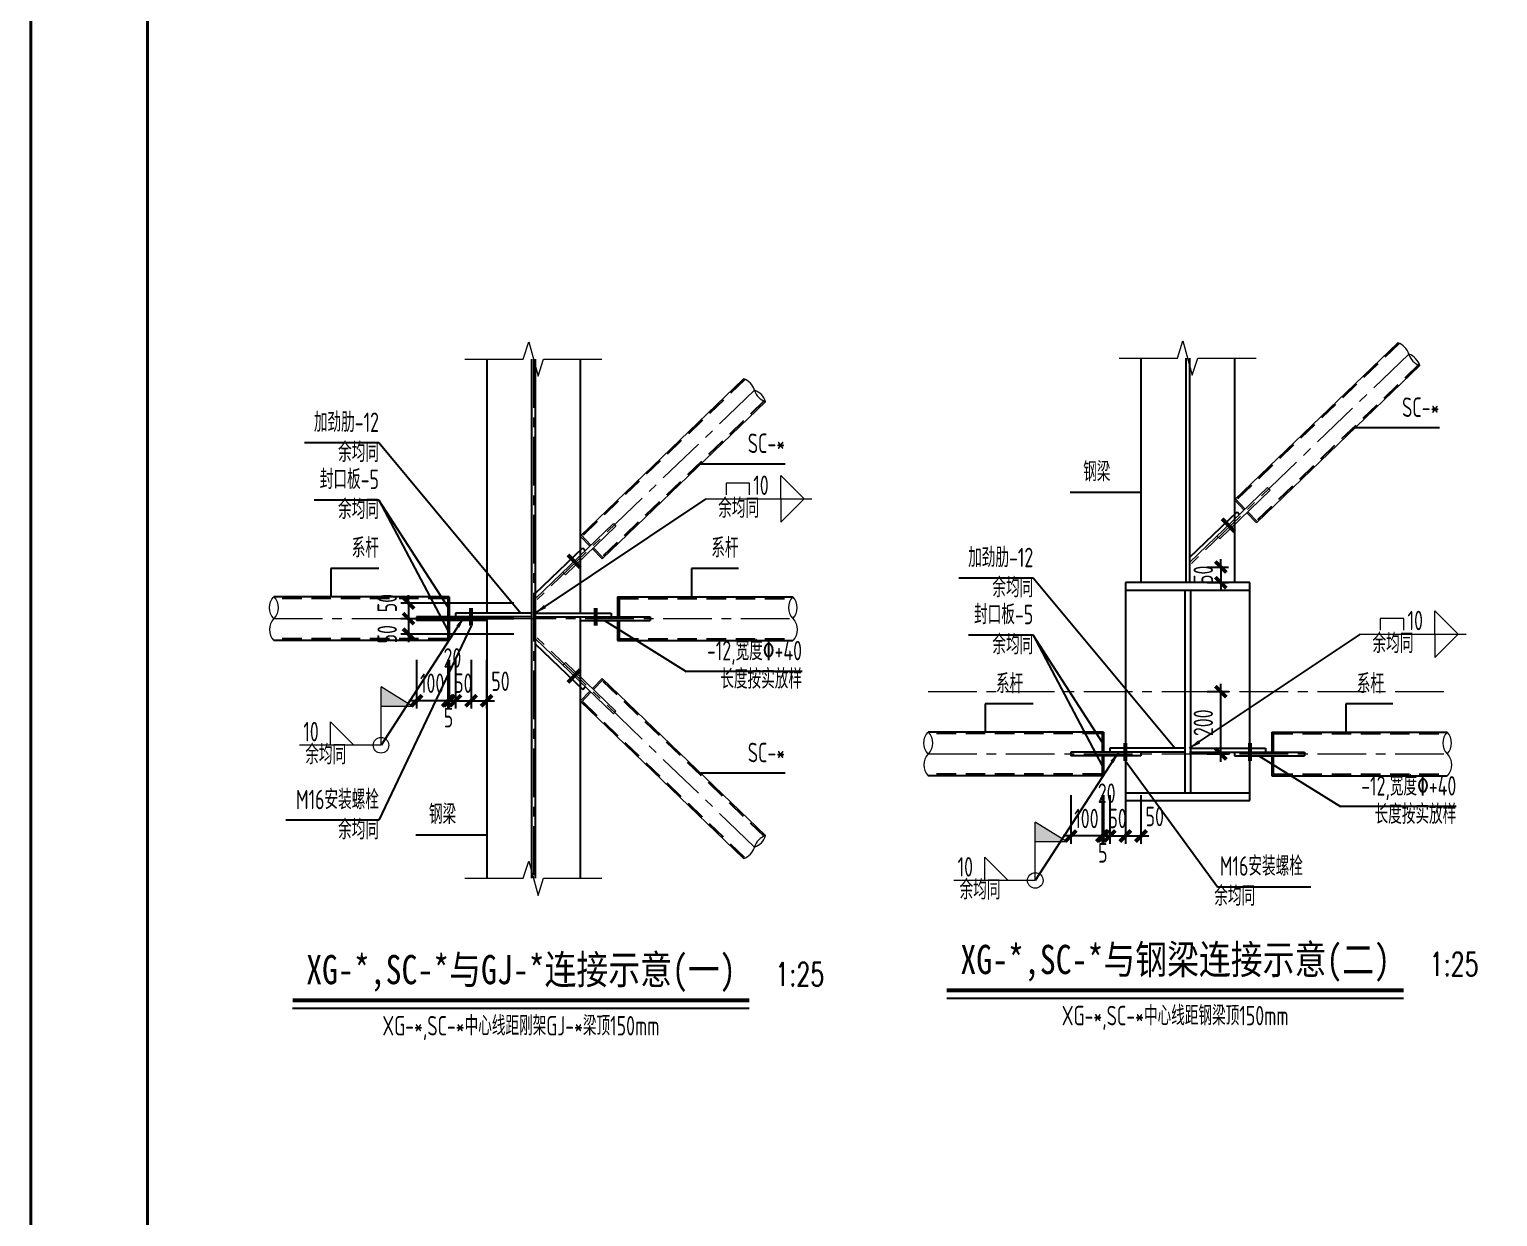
# Model space of a CAD drawing. Extents: x -1201378 to 2367219, y -619313 to 244905.
# Drawn here: x 312071 to 349789, y -465649 to -435157 of the extents above; entities that cross this region are included whole.
import ezdxf
from ezdxf.enums import TextEntityAlignment as Align

# ---------------------------------------------------------------- set-up
doc = ezdxf.new("R2010")
doc.units = 0
doc.header["$LTSCALE"] = 1000
doc.linetypes.add('CENTER', pattern=[2, 1.25, -0.25, 0.25, -0.25])
doc.linetypes.add('DASHED', pattern=[0.75, 0.5, -0.25])
doc.layers.get('0').update_dxf_attribs({"linetype": 'CONTINUOUS'})
doc.layers.get('Defpoints').update_dxf_attribs({"linetype": 'CONTINUOUS'})
for name, color, linetype in [('0-cxFrame', 155, 'CONTINUOUS'), ('BOLT', 7, 'CONTINUOUS'), ('S-SS', 111, 'CONTINUOUS'), ('S-TEXT', 21, 'CONTINUOUS'), ('Steel', 4, 'CONTINUOUS'), ('Steel_dashed', 52, 'DASHED')]:
    doc.layers.add(name, color=color, linetype=linetype)
for name, color, linetype, lineweight in [('0-cxText', 131, 'CONTINUOUS', 25), ('S-bkl', 4, 'CONTINUOUS', 0), ('S-dim', 81, 'CONTINUOUS', 0), ('S-dote', 5, 'CENTER', 0), ('THIN', 7, 'CONTINUOUS', 0)]:
    doc.layers.add(name, color=color, linetype=linetype, lineweight=lineweight)
doc.styles.add('cx_tuming', font='simhei.ttf')
doc.styles.add('cx_tuqian1', font='')
doc.styles.add('TSSD_Dimension', font='tssdeng.shx', dxfattribs={"width": 0.7, "bigfont": 'hztxt.shx'})
doc.styles.add('TSSD_Label', font='tssdeng.shx', dxfattribs={"width": 0.7, "bigfont": 'hztxt.shx'})
doc.styles.add('TSSD_Norm', font='tj-romans1.shx', dxfattribs={"bigfont": 'tj-hztxt.shx'})
doc.styles.add('黑体', font='simhei.ttf', dxfattribs={"width": 0.8})
doc.styles.get('cx_tuqian1').set_extended_font_data('SimSun')
doc.dimstyles.new('TSSD_25_200', dxfattribs={"dimtxt": 500, "dimasz": 200, "dimexe": 200, "dimexo": 500, "dimgap": 200, "dimtad": 1, "dimdec": 0, "dimlfac": 0.125, "dimzin": 0, "dimdsep": 46, "dimtxsty": 'TSSD_Dimension', "dimblk": 'ARCHTICK', "dimcen": 0, "dimdle": 200, "dimclrt": 7, "dimadec": 0, "dimazin": 0, "dimtfac": 1, "dimtdec": 0, "dimtix": 1, "dimtmove": 2, "dimatfit": 3, "dimfxl": 1, "dimtolj": 1, "dimtzin": 0, "dimarcsym": 0})
doc.dimstyles.new('TSSD_LEADER_STYLE_300.0', dxfattribs={"dimtxt": 0.18, "dimasz": 300, "dimexe": 0.18, "dimexo": 0.0625, "dimgap": 0.09, "dimtad": 0, "dimtih": 1, "dimtoh": 1, "dimdec": 4, "dimzin": 0, "dimdsep": 46, "dimtxsty": 'Standard', "dimcen": 0.09, "dimadec": 0, "dimazin": 0, "dimtfac": 1, "dimtdec": 4, "dimtofl": 0, "dimtmove": 0, "dimatfit": 3, "dimfxl": 1, "dimtolj": 1, "dimtzin": 0, "dimarcsym": 0})

# ---------------------------------------------------------------- blocks, each defined once
blk = doc.blocks.new('_ArchTick')
at = {"color": 0, "linetype": 'ByBlock', "const_width": 0.5}
blk.add_lwpolyline([(-0.71, -0.71), (0.71, 0.71)], dxfattribs=at)
blk = doc.blocks.new('*D6000')
at = {"layer": 'Defpoints', "color": 0, "transparency": 16777216}
for p in [(322818, -450852), (322858, -450852), (322818, -452399)]:
    blk.add_point(p, dxfattribs=at)
at = {"layer": 'S-dim', "color": 0, "lineweight": -2, "transparency": 16777216}
for p, q in [((322818, -451352), (322818, -452599)), ((322858, -451352), (322858, -452599)), ((322818, -452399), (322618, -452399)), ((322858, -452399), (322818, -452399)), ((322858, -452399), (323058, -452399))]:
    blk.add_line(p, q, dxfattribs=at)
at = {"layer": 'S-dim', "color": 0, "lineweight": -2, "transparency": 16777216, "xscale": 200, "yscale": 200, "zscale": 200}
blk.add_blockref('_ArchTick', (322818, -452399), dxfattribs=at)
at = {"layer": 'S-dim', "color": 0, "lineweight": -2, "transparency": 16777216, "xscale": 200, "yscale": 200, "zscale": 200, "rotation": 180}
blk.add_blockref('_ArchTick', (322858, -452399), dxfattribs=at)
at = {"layer": 'S-dim', "color": 7, "transparency": 16777216, "insert": (322838, -452833), "char_height": 500, "attachment_point": 5, "style": 'TSSD_Dimension'}
blk.add_mtext('\\A1;5', dxfattribs=at)
blk = doc.blocks.new('*D6001')
at = {"layer": 'Defpoints', "color": 0, "transparency": 16777216}
for p in [(322018, -450852), (322818, -450852), (322018, -452399)]:
    blk.add_point(p, dxfattribs=at)
at = {"layer": 'S-dim', "color": 0, "lineweight": -2, "transparency": 16777216}
for p, q in [((322018, -451352), (322018, -452599)), ((322818, -451352), (322818, -452599)), ((322018, -452399), (321818, -452399)), ((322818, -452399), (322018, -452399)), ((322818, -452399), (323018, -452399))]:
    blk.add_line(p, q, dxfattribs=at)
at = {"layer": 'S-dim', "color": 0, "lineweight": -2, "transparency": 16777216, "xscale": 200, "yscale": 200, "zscale": 200}
blk.add_blockref('_ArchTick', (322018, -452399), dxfattribs=at)
at = {"layer": 'S-dim', "color": 0, "lineweight": -2, "transparency": 16777216, "xscale": 200, "yscale": 200, "zscale": 200, "rotation": 180}
blk.add_blockref('_ArchTick', (322818, -452399), dxfattribs=at)
at = {"layer": 'S-dim', "color": 7, "transparency": 16777216, "insert": (322418, -451949), "char_height": 500, "attachment_point": 5, "style": 'TSSD_Dimension'}
blk.add_mtext('\\A1;100', dxfattribs=at)
blk = doc.blocks.new('*D6002')
at = {"layer": 'Defpoints', "color": 0, "transparency": 16777216}
for p in [(323018, -450852), (323418, -450852), (323418, -452399)]:
    blk.add_point(p, dxfattribs=at)
at = {"layer": 'S-dim', "color": 0, "lineweight": -2, "transparency": 16777216}
for p, q in [((323018, -451352), (323018, -452599)), ((323418, -451352), (323418, -452599)), ((323018, -452399), (322818, -452399)), ((323018, -452399), (323418, -452399)), ((323418, -452399), (323618, -452399))]:
    blk.add_line(p, q, dxfattribs=at)
at = {"layer": 'S-dim', "color": 0, "lineweight": -2, "transparency": 16777216, "xscale": 200, "yscale": 200, "zscale": 200}
blk.add_blockref('_ArchTick', (323018, -452399), dxfattribs=at)
at = {"layer": 'S-dim', "color": 0, "lineweight": -2, "transparency": 16777216, "xscale": 200, "yscale": 200, "zscale": 200, "rotation": 180}
blk.add_blockref('_ArchTick', (323418, -452399), dxfattribs=at)
at = {"layer": 'S-dim', "color": 7, "transparency": 16777216, "insert": (323218, -451949), "char_height": 500, "attachment_point": 5, "style": 'TSSD_Dimension'}
blk.add_mtext('\\A1;50', dxfattribs=at)
blk = doc.blocks.new('_WELD001')
at = {"linetype": 'ByBlock'}
blk.add_hatch(color=0, dxfattribs=at).paths.add_polyline_path([(0, 1.5), (0, 1), (0.8, 1)])
at = {"color": 0, "linetype": 'ByBlock'}
for p, q in [((0, 0), (0, 1.5)), ((0.8, 1), (0, 1.5)), ((0, 1), (0.8, 1))]:
    blk.add_line(p, q, dxfattribs=at)
blk = doc.blocks.new('_WELD003')
at = {"color": 0, "linetype": 'ByBlock'}
blk.add_circle((0, 0), 0.5, dxfattribs=at)
blk = doc.blocks.new('_WELD004')
at = {"color": 0, "linetype": 'ByBlock'}
for p, q in [((0, 1), (1, 0)), ((0, 0), (0, 1))]:
    blk.add_line(p, q, dxfattribs=at)
blk = doc.blocks.new('_WELD0013')
at = {"color": 0, "linetype": 'ByBlock'}
for p, q in [((0.5, 1), (0, 1)), ((0.5, 0), (0.5, 1)), ((0, 0), (0.5, 0))]:
    blk.add_line(p, q, dxfattribs=at)
blk = doc.blocks.new('*D5981')
at = {"layer": 'Defpoints', "color": 0, "transparency": 16777216}
for p in [(325018, -450292), (321812, -450692), (325018, -450692)]:
    blk.add_point(p, dxfattribs=at)
at = {"layer": 'S-dim', "color": 0, "lineweight": -2, "transparency": 16777216}
for p, q in [((324518, -450292), (321612, -450292)), ((321812, -450092), (321812, -450892)), ((324518, -450692), (321612, -450692))]:
    blk.add_line(p, q, dxfattribs=at)
at = {"layer": 'S-dim', "color": 0, "lineweight": -2, "transparency": 16777216, "xscale": 200, "yscale": 200, "zscale": 200}
for p, rotation in [((321812, -450292), 90), ((321812, -450692), 270)]:
    blk.add_blockref('_ArchTick', p, dxfattribs=dict(at, rotation=rotation))
at = {"layer": 'S-dim', "color": 7, "transparency": 16777216, "insert": (321262, -450692), "char_height": 500, "attachment_point": 5, "rotation": 90, "style": 'TSSD_Dimension'}
blk.add_mtext('\\A1;50', dxfattribs=at)
blk = doc.blocks.new('*D5982')
at = {"layer": 'Defpoints', "color": 0, "transparency": 16777216}
for p in [(325018, -449892), (321812, -450292), (325018, -450292)]:
    blk.add_point(p, dxfattribs=at)
at = {"layer": 'S-dim', "color": 0, "lineweight": -2, "transparency": 16777216}
for p, q in [((324518, -449892), (321612, -449892)), ((321812, -449892), (321812, -449692)), ((321812, -449892), (321812, -450292)), ((324518, -450292), (321612, -450292)), ((321812, -450292), (321812, -450492))]:
    blk.add_line(p, q, dxfattribs=at)
at = {"layer": 'S-dim', "color": 0, "lineweight": -2, "transparency": 16777216, "xscale": 200, "yscale": 200, "zscale": 200}
for p, rotation in [((321812, -449892), 270), ((321812, -450292), 90)]:
    blk.add_blockref('_ArchTick', p, dxfattribs=dict(at, rotation=rotation))
at = {"layer": 'S-dim', "color": 7, "transparency": 16777216, "insert": (321262, -449892), "char_height": 500, "attachment_point": 5, "rotation": 90, "style": 'TSSD_Dimension'}
blk.add_mtext('\\A1;50', dxfattribs=at)
blk = doc.blocks.new('*D5983')
at = {"layer": 'Defpoints', "color": 0, "transparency": 16777216}
for p in [(322858, -450852), (323018, -450852), (322858, -452399)]:
    blk.add_point(p, dxfattribs=at)
at = {"layer": 'S-dim', "color": 0, "lineweight": -2, "transparency": 16777216}
for p, q in [((322858, -451352), (322858, -452599)), ((323018, -451352), (323018, -452599)), ((322858, -452399), (322658, -452399)), ((323018, -452399), (322858, -452399)), ((323018, -452399), (323218, -452399))]:
    blk.add_line(p, q, dxfattribs=at)
at = {"layer": 'S-dim', "color": 0, "lineweight": -2, "transparency": 16777216, "xscale": 200, "yscale": 200, "zscale": 200}
blk.add_blockref('_ArchTick', (322858, -452399), dxfattribs=at)
at = {"layer": 'S-dim', "color": 0, "lineweight": -2, "transparency": 16777216, "xscale": 200, "yscale": 200, "zscale": 200, "rotation": 180}
blk.add_blockref('_ArchTick', (323018, -452399), dxfattribs=at)
at = {"layer": 'S-dim', "color": 7, "transparency": 16777216, "insert": (322938, -451299), "char_height": 500, "attachment_point": 5, "style": 'TSSD_Dimension'}
blk.add_mtext('\\A1;20', dxfattribs=at)
blk = doc.blocks.new('*D5984')
at = {"layer": 'Defpoints', "color": 0, "transparency": 16777216}
for p in [(323418, -450852), (323818, -450852), (323818, -452399)]:
    blk.add_point(p, dxfattribs=at)
at = {"layer": 'S-dim', "color": 0, "lineweight": -2, "transparency": 16777216}
for p, q in [((323418, -451352), (323418, -452599)), ((323818, -451352), (323818, -452599)), ((323218, -452399), (324018, -452399))]:
    blk.add_line(p, q, dxfattribs=at)
at = {"layer": 'S-dim', "color": 0, "lineweight": -2, "transparency": 16777216, "xscale": 200, "yscale": 200, "zscale": 200, "rotation": 180}
blk.add_blockref('_ArchTick', (323418, -452399), dxfattribs=at)
at = {"layer": 'S-dim', "color": 0, "lineweight": -2, "transparency": 16777216, "xscale": 200, "yscale": 200, "zscale": 200}
blk.add_blockref('_ArchTick', (323818, -452399), dxfattribs=at)
at = {"layer": 'S-dim', "color": 7, "transparency": 16777216, "insert": (324173, -451899), "char_height": 500, "attachment_point": 5, "style": 'TSSD_Dimension'}
blk.add_mtext('\\A1;50', dxfattribs=at)
blk = doc.blocks.new('*D5985')
at = {"layer": 'Defpoints', "color": 0, "transparency": 16777216}
for p in [(339626, -454325), (339666, -454325), (339626, -455873)]:
    blk.add_point(p, dxfattribs=at)
at = {"layer": 'S-dim', "color": 0, "lineweight": -2, "transparency": 16777216}
for p, q in [((339626, -454825), (339626, -456073)), ((339666, -454825), (339666, -456073)), ((339626, -455873), (339426, -455873)), ((339666, -455873), (339626, -455873)), ((339666, -455873), (339866, -455873))]:
    blk.add_line(p, q, dxfattribs=at)
at = {"layer": 'S-dim', "color": 0, "lineweight": -2, "transparency": 16777216, "xscale": 200, "yscale": 200, "zscale": 200}
blk.add_blockref('_ArchTick', (339626, -455873), dxfattribs=at)
at = {"layer": 'S-dim', "color": 0, "lineweight": -2, "transparency": 16777216, "xscale": 200, "yscale": 200, "zscale": 200, "rotation": 180}
blk.add_blockref('_ArchTick', (339666, -455873), dxfattribs=at)
at = {"layer": 'S-dim', "color": 7, "transparency": 16777216, "insert": (339646, -456306), "char_height": 500, "attachment_point": 5, "style": 'TSSD_Dimension'}
blk.add_mtext('\\A1;5', dxfattribs=at)
blk = doc.blocks.new('*D5986')
at = {"layer": 'Defpoints', "color": 0, "transparency": 16777216}
for p in [(338826, -454325), (339626, -454325), (338826, -455873)]:
    blk.add_point(p, dxfattribs=at)
at = {"layer": 'S-dim', "color": 0, "lineweight": -2, "transparency": 16777216}
for p, q in [((338826, -454825), (338826, -456073)), ((339626, -454825), (339626, -456073)), ((338826, -455873), (338626, -455873)), ((339626, -455873), (338826, -455873)), ((339626, -455873), (339826, -455873))]:
    blk.add_line(p, q, dxfattribs=at)
at = {"layer": 'S-dim', "color": 0, "lineweight": -2, "transparency": 16777216, "xscale": 200, "yscale": 200, "zscale": 200}
blk.add_blockref('_ArchTick', (338826, -455873), dxfattribs=at)
at = {"layer": 'S-dim', "color": 0, "lineweight": -2, "transparency": 16777216, "xscale": 200, "yscale": 200, "zscale": 200, "rotation": 180}
blk.add_blockref('_ArchTick', (339626, -455873), dxfattribs=at)
at = {"layer": 'S-dim', "color": 7, "transparency": 16777216, "insert": (339226, -455423), "char_height": 500, "attachment_point": 5, "style": 'TSSD_Dimension'}
blk.add_mtext('\\A1;100', dxfattribs=at)
blk = doc.blocks.new('*D5987')
at = {"layer": 'Defpoints', "color": 0, "transparency": 16777216}
for p in [(339826, -454325), (340226, -454325), (340226, -455873)]:
    blk.add_point(p, dxfattribs=at)
at = {"layer": 'S-dim', "color": 0, "lineweight": -2, "transparency": 16777216}
for p, q in [((339826, -454825), (339826, -456073)), ((340226, -454825), (340226, -456073)), ((339826, -455873), (339626, -455873)), ((339826, -455873), (340226, -455873)), ((340226, -455873), (340426, -455873))]:
    blk.add_line(p, q, dxfattribs=at)
at = {"layer": 'S-dim', "color": 0, "lineweight": -2, "transparency": 16777216, "xscale": 200, "yscale": 200, "zscale": 200}
blk.add_blockref('_ArchTick', (339826, -455873), dxfattribs=at)
at = {"layer": 'S-dim', "color": 0, "lineweight": -2, "transparency": 16777216, "xscale": 200, "yscale": 200, "zscale": 200, "rotation": 180}
blk.add_blockref('_ArchTick', (340226, -455873), dxfattribs=at)
at = {"layer": 'S-dim', "color": 7, "transparency": 16777216, "insert": (340026, -455423), "char_height": 500, "attachment_point": 5, "style": 'TSSD_Dimension'}
blk.add_mtext('\\A1;50', dxfattribs=at)
blk = doc.blocks.new('*D5988')
at = {"layer": 'Defpoints', "color": 0, "transparency": 16777216}
for p in [(341826, -452165), (342678, -452165), (341826, -453765)]:
    blk.add_point(p, dxfattribs=at)
at = {"layer": 'S-dim', "color": 0, "lineweight": -2, "transparency": 16777216}
for p, q in [((342326, -452165), (342878, -452165)), ((342678, -453965), (342678, -451965)), ((342326, -453765), (342878, -453765))]:
    blk.add_line(p, q, dxfattribs=at)
at = {"layer": 'S-dim', "color": 0, "lineweight": -2, "transparency": 16777216, "xscale": 200, "yscale": 200, "zscale": 200}
for p, rotation in [((342678, -452165), 90), ((342678, -453765), 270)]:
    blk.add_blockref('_ArchTick', p, dxfattribs=dict(at, rotation=rotation))
at = {"layer": 'S-dim', "color": 7, "transparency": 16777216, "insert": (342228, -452965), "char_height": 500, "attachment_point": 5, "rotation": 90, "style": 'TSSD_Dimension'}
blk.add_mtext('\\A1;200', dxfattribs=at)
blk = doc.blocks.new('*D5989')
at = {"layer": 'Defpoints', "color": 0, "transparency": 16777216}
for p in [(339666, -454325), (339826, -454325), (339666, -455873)]:
    blk.add_point(p, dxfattribs=at)
at = {"layer": 'S-dim', "color": 0, "lineweight": -2, "transparency": 16777216}
for p, q in [((339666, -454825), (339666, -456073)), ((339826, -454825), (339826, -456073)), ((339666, -455873), (339466, -455873)), ((339826, -455873), (339666, -455873)), ((339826, -455873), (340026, -455873))]:
    blk.add_line(p, q, dxfattribs=at)
at = {"layer": 'S-dim', "color": 0, "lineweight": -2, "transparency": 16777216, "xscale": 200, "yscale": 200, "zscale": 200}
blk.add_blockref('_ArchTick', (339666, -455873), dxfattribs=at)
at = {"layer": 'S-dim', "color": 0, "lineweight": -2, "transparency": 16777216, "xscale": 200, "yscale": 200, "zscale": 200, "rotation": 180}
blk.add_blockref('_ArchTick', (339826, -455873), dxfattribs=at)
at = {"layer": 'S-dim', "color": 7, "transparency": 16777216, "insert": (339746, -454773), "char_height": 500, "attachment_point": 5, "style": 'TSSD_Dimension'}
blk.add_mtext('\\A1;20', dxfattribs=at)
blk = doc.blocks.new('*D5990')
at = {"layer": 'Defpoints', "color": 0, "transparency": 16777216}
for p in [(340226, -454325), (340626, -454325), (340626, -455873)]:
    blk.add_point(p, dxfattribs=at)
at = {"layer": 'S-dim', "color": 0, "lineweight": -2, "transparency": 16777216}
for p, q in [((340226, -454825), (340226, -456073)), ((340626, -454825), (340626, -456073)), ((340026, -455873), (340826, -455873))]:
    blk.add_line(p, q, dxfattribs=at)
at = {"layer": 'S-dim', "color": 0, "lineweight": -2, "transparency": 16777216, "xscale": 200, "yscale": 200, "zscale": 200, "rotation": 180}
blk.add_blockref('_ArchTick', (340226, -455873), dxfattribs=at)
at = {"layer": 'S-dim', "color": 0, "lineweight": -2, "transparency": 16777216, "xscale": 200, "yscale": 200, "zscale": 200}
blk.add_blockref('_ArchTick', (340626, -455873), dxfattribs=at)
at = {"layer": 'S-dim', "color": 7, "transparency": 16777216, "insert": (340981, -455373), "char_height": 500, "attachment_point": 5, "style": 'TSSD_Dimension'}
blk.add_mtext('\\A1;50', dxfattribs=at)
blk = doc.blocks.new('*D5991')
at = {"layer": 'Defpoints', "color": 0, "transparency": 16777216}
for p in [(341826, -448965), (341826, -449365), (342678, -449365)]:
    blk.add_point(p, dxfattribs=at)
at = {"layer": 'S-dim', "color": 0, "lineweight": -2, "transparency": 16777216}
for p, q in [((342678, -448965), (342678, -448765)), ((342326, -448965), (342878, -448965)), ((342678, -448965), (342678, -449365)), ((342326, -449365), (342878, -449365)), ((342678, -449365), (342678, -449565))]:
    blk.add_line(p, q, dxfattribs=at)
at = {"layer": 'S-dim', "color": 0, "lineweight": -2, "transparency": 16777216, "xscale": 200, "yscale": 200, "zscale": 200}
for p, rotation in [((342678, -448965), 270), ((342678, -449365), 90)]:
    blk.add_blockref('_ArchTick', p, dxfattribs=dict(at, rotation=rotation))
at = {"layer": 'S-dim', "color": 7, "transparency": 16777216, "insert": (342228, -449165), "char_height": 500, "attachment_point": 5, "rotation": 90, "style": 'TSSD_Dimension'}
blk.add_mtext('\\A1;50', dxfattribs=at)
blk = doc.blocks.new('TK22.A0 L(Dragon)')
at = {"layer": '0-cxFrame', "color": 7, "const_width": 0.5}
blk.add_lwpolyline([(0, 0), (-1486, 0), (-1486, 841), (0, 841)], close=True, dxfattribs=at)
at = {"layer": '0-cxFrame', "const_width": 0.5}
blk.add_lwpolyline([(-80, 10), (-1466, 10), (-1466, 831), (-80, 831)], close=True, dxfattribs=at)
at = {"style": '黑体', "flags": 4}
blk.add_attdef('图幅', text='', height=3.3, dxfattribs=at).set_placement((-40, 3), align=Align.RIGHT)
at = {"layer": '0-cxText', "flags": 4}
for tag, height, style, p in [('建设单位', 3.5, 'cx_tuming', (-45, 240)), ('项目名称', 3.5, 'cx_tuming', (-45, 210)), ('子项名称', 3.5, 'cx_tuming', (-45, 180)), ('工程编号', 3.3, 'cx_tuqian1', (-35, 165)), ('图名1', 3.5, 'cx_tuming', (-45, 87)), ('图名2', 3.5, 'cx_tuming', (-45, 79)), ('图名3', 3.5, 'cx_tuming', (-45, 71)), ('出图日期', 3.3, 'cx_tuqian1', (-39, 60)), ('专业', 3.3, 'cx_tuqian1', (-55, 52)), ('图号', 3.3, 'cx_tuqian1', (-55, 44)), ('版次', 3.3, 'cx_tuqian1', (-20, 44))]:
    blk.add_attdef(tag, text='', height=height, dxfattribs=dict(at, style=style)).set_placement(p, align=Align.MIDDLE)
at = {"layer": 'Defpoints', "color": 6, "flags": 4}
for tag, height, style, p in [('tufu', 3.3, '黑体', (-12, 12)), ('dwfname', 4, 'cx_tuqian1', (-80, 3))]:
    blk.add_attdef(tag, text='', height=height, dxfattribs=dict(at, style=style)).set_placement(p, align=Align.RIGHT)

msp = doc.modelspace()

# ---------------------------------------------------------------- linework, layer by layer
at = {"layer": 'BOLT', "const_width": 100}
for points in [[(342713.3, -447726.1), (343031.4, -448056.6)], [(325905.6, -448652.7), (326223.7, -448983.2)], [(323418.5, -450014.2), (323418.5, -450472.9)], [(326618.5, -450014.2), (326618.5, -450472.9)], [(325905.6, -451930.3), (326223.7, -451599.9)], [(340226.2, -453487.6), (340226.2, -453946.2)], [(343426.2, -453487.6), (343426.2, -453946.2)]]:
    msp.add_lwpolyline(points, dxfattribs=at)
at = {"layer": 'S-bkl'}
for p, q in [((347222.9, -443204.3), (343026.2, -447243.6)), ((347788.8, -443792.2), (343592.1, -447831.5)), ((330415.2, -444130.9), (326218.5, -448170.2)), ((330981.1, -444718.8), (326784.3, -448758.2)), ((343881.1, -446920.5), (341874.2, -448852.1)), ((343881.1, -446920.5), (343947.6, -446989.6)), ((343947.6, -446989.6), (342650.8, -448237.9)), ((343026.2, -447243.6), (343275.9, -447503)), ((343055, -447215.9), (343304.7, -447475.3)), ((343342.4, -447572.2), (343592.1, -447831.5)), ((343371.2, -447544.4), (343620.9, -447803.8)), ((327073.3, -447847.1), (325066.5, -449778.7)), ((327139.9, -447916.3), (325843, -449164.5)), ((327073.3, -447847.1), (327139.9, -447916.3)), ((326218.5, -448170.2), (326468.1, -448429.6)), ((326247.3, -448142.5), (326496.9, -448401.9)), ((326563.5, -448471.1), (326813.2, -448730.4)), ((342584.2, -448168.7), (342650.8, -448237.9)), ((326534.7, -448498.8), (326784.3, -448758.2)), ((325776.5, -449095.4), (325843, -449164.5)), ((327073.3, -452736), (325066.5, -450804.4)), ((325776.5, -451487.7), (325843, -451418.5)), ((327139.9, -452666.8), (325843, -451418.5)), ((326534.7, -452084.3), (326784.3, -451824.9)), ((326563.5, -452112), (326813.2, -451852.6)), ((330981.1, -455864.2), (326784.3, -451824.9)), ((326218.5, -452412.8), (326468.1, -452153.4)), ((326247.3, -452440.6), (326496.9, -452181.2)), ((330415.2, -456452.2), (326218.5, -452412.8)), ((327073.3, -452736), (327139.9, -452666.8))]:
    msp.add_line(p, q, dxfattribs=at)
at = {"layer": 'S-dote'}
for p, q in [((347505.9, -443498.2), (341826.2, -448964.9)), ((325018.5, -443624.9), (325018.5, -456958.2)), ((330698.1, -444424.9), (325018.5, -449891.5)), ((318351.8, -450291.5), (331685.1, -450291.5)), ((330698.1, -456158.2), (325018.5, -450691.5)), ((335159.5, -452164.9), (348492.9, -452164.9)), ((335159.5, -453764.9), (348492.9, -453764.9))]:
    msp.add_line(p, q, dxfattribs=at)
at = {"layer": 'S-SS'}
for p, q in [((348292.2, -445394.6), (346124, -445394.6)), ((321052.1, -445780.1), (319136.8, -445780.1)), ((324686.2, -450147.5), (321052.1, -445780.1)), ((331484.5, -446321.2), (329316.2, -446321.2)), ((321052.1, -447245), (319389.5, -447245)), ((322818.5, -449987.5), (321052.1, -447245)), ((321052.1, -447245), (322818.5, -450595.5)), ((340626.2, -447050.9), (338807, -447050.9)), ((321052.1, -449005.2), (319812.5, -449005.2)), ((319812.5, -449005.2), (319812.5, -449731.5)), ((330289.4, -449005.2), (329082, -449005.2)), ((329082, -449005.2), (329082, -449731.5)), ((337859.9, -449253.5), (335944.5, -449253.5)), ((341493.9, -453620.9), (337859.9, -449253.5)), ((326846.4, -450339.5), (328940.8, -451644.6)), ((323418.5, -450472.9), (321052.1, -455470.1)), ((337859.9, -450718.3), (336197.2, -450718.3)), ((339626.2, -453460.9), (337859.9, -450718.3)), ((337859.9, -450718.3), (339626.2, -454068.9)), ((331920.2, -451644.6), (328940.8, -451644.6)), ((337859.9, -452478.5), (336620.3, -452478.5)), ((336620.3, -452478.5), (336620.3, -453204.9)), ((347097.1, -452478.5), (345889.8, -452478.5)), ((345889.8, -452478.5), (345889.8, -453204.9)), ((340226.2, -453946.2), (342592.5, -457177.4)), ((343654.1, -453812.9), (345748.6, -455118)), ((331484.5, -454261.8), (329316.2, -454261.8)), ((348727.9, -455118), (345748.6, -455118)), ((321052.1, -455470.1), (318657.8, -455470.1)), ((323818.5, -455848.3), (321999.3, -455848.3)), ((342592.5, -457177.4), (344986.8, -457177.4))]:
    msp.add_line(p, q, dxfattribs=at)
at = {"layer": 'S-TEXT'}
for p, q in [((335639.6, -460035.8), (347372.9, -460035.8)), ((318831.9, -460296.1), (330565.2, -460296.1))]:
    msp.add_line(p, q, dxfattribs=at)
at = {"layer": 'S-TEXT', "const_width": 100}
for points in [[(335639.6, -459835.8), (347372.9, -459835.8)], [(318831.9, -460096.1), (330565.2, -460096.1)]]:
    msp.add_lwpolyline(points, dxfattribs=at)
at = {"layer": 'Steel'}
for p, q in [((323818.5, -443624.9), (323818.5, -450147.5)), ((324970.5, -443624.9), (324970.5, -456958.2)), ((325066.5, -443624.9), (325066.5, -456958.2)), ((326218.5, -443624.9), (326218.5, -450147.5)), ((340626.2, -443598.2), (340626.2, -449364.9)), ((341778.2, -443598.2), (341778.2, -449364.9)), ((341874.2, -443598.2), (341874.2, -449364.9)), ((343026.2, -443598.2), (343026.2, -449364.9)), ((341874.2, -448718.8), (343094, -447544.8)), ((343094, -447544.8), (343160.6, -447613.9)), ((325066.5, -449645.5), (326286.3, -448471.4)), ((326286.3, -448471.4), (326352.8, -448540.6)), ((343426.2, -449364.9), (340226.2, -449364.9)), ((340226.2, -449364.9), (340226.2, -454964.9)), ((343426.2, -449564.9), (340226.2, -449564.9)), ((341754.2, -449564.9), (341754.2, -454764.9)), ((341898.2, -449564.9), (341898.2, -454764.9)), ((343426.2, -454964.9), (343426.2, -449364.9)), ((322858.5, -449731.5), (318351.8, -449731.5)), ((322818.5, -449731.5), (322818.5, -450243.5)), ((322858.5, -449731.5), (322858.5, -450243.5)), ((327178.5, -449731.5), (327178.5, -450243.5)), ((327178.5, -449731.5), (331685.1, -449731.5)), ((327218.5, -449731.5), (327218.5, -450243.5)), ((322018.5, -450243.5), (322018.5, -450339.5)), ((324970.5, -450243.5), (322018.5, -450243.5)), ((323818.5, -450339.5), (322018.5, -450339.5)), ((322818.5, -450339.5), (322818.5, -450851.5)), ((322858.5, -450339.5), (322858.5, -450851.5)), ((324970.5, -450147.5), (323018.5, -450147.5)), ((323018.5, -450147.5), (323018.5, -450243.5)), ((323818.5, -450243.5), (323818.5, -456958.2)), ((323818.5, -450243.5), (323818.5, -450339.5)), ((325066.5, -450147.5), (327018.5, -450147.5)), ((325066.5, -450243.5), (328018.5, -450243.5)), ((326218.5, -450243.5), (326218.5, -456958.2)), ((326218.5, -450243.5), (326218.5, -450339.5)), ((326218.5, -450339.5), (328018.5, -450339.5)), ((327018.5, -450147.5), (327018.5, -450243.5)), ((327178.5, -450339.5), (327178.5, -450851.5)), ((327218.5, -450339.5), (327218.5, -450851.5)), ((328018.5, -450243.5), (328018.5, -450339.5)), ((322858.5, -450851.5), (318351.8, -450851.5)), ((325066.5, -450937.6), (326286.3, -452111.7)), ((327178.5, -450851.5), (331685.1, -450851.5)), ((326286.3, -452111.7), (326352.8, -452042.5)), ((339666.2, -453204.9), (335159.5, -453204.9)), ((339626.2, -453204.9), (339626.2, -453716.9)), ((339666.2, -453204.9), (339666.2, -453716.9)), ((343986.2, -453204.9), (343986.2, -453716.9)), ((343986.2, -453204.9), (348492.9, -453204.9)), ((344026.2, -453204.9), (344026.2, -453716.9)), ((338826.2, -453716.9), (338826.2, -453812.9)), ((341778.2, -453716.9), (338826.2, -453716.9)), ((341778.2, -453620.9), (339826.2, -453620.9)), ((339826.2, -453620.9), (339826.2, -453716.9)), ((340626.2, -453716.9), (340626.2, -453812.9)), ((341874.2, -453620.9), (343826.2, -453620.9)), ((341874.2, -453716.9), (344826.2, -453716.9)), ((343026.2, -453716.9), (343026.2, -453812.9)), ((343826.2, -453620.9), (343826.2, -453716.9)), ((344826.2, -453716.9), (344826.2, -453812.9)), ((340626.2, -453812.9), (338826.2, -453812.9)), ((339626.2, -453812.9), (339626.2, -454324.9)), ((339666.2, -453812.9), (339666.2, -454324.9)), ((343026.2, -453812.9), (344826.2, -453812.9)), ((343986.2, -453812.9), (343986.2, -454324.9)), ((344026.2, -453812.9), (344026.2, -454324.9)), ((339666.2, -454324.9), (335159.5, -454324.9)), ((343986.2, -454324.9), (348492.9, -454324.9)), ((340226.2, -454764.9), (343426.2, -454764.9)), ((340226.2, -454964.9), (343426.2, -454964.9))]:
    msp.add_line(p, q, dxfattribs=at)
at = {"layer": 'Steel_dashed'}
for p, q in [((347247.9, -443230.2), (343080, -447241.8)), ((347763.8, -443766.3), (343595.9, -447777.9)), ((330440.2, -444156.8), (326272.3, -448168.4)), ((330956.1, -444692.9), (326788.2, -448704.5)), ((322818.5, -449771.5), (318385.3, -449771.5)), ((327218.5, -449771.5), (331651.7, -449771.5)), ((322818.5, -450811.5), (318318.3, -450811.5)), ((327218.5, -450811.5), (331718.6, -450811.5)), ((330956.1, -455890.2), (326788.2, -451878.6)), ((330440.2, -456426.2), (326272.3, -452414.6)), ((339626.2, -453244.9), (335193, -453244.9)), ((344026.2, -453244.9), (348459.4, -453244.9)), ((339626.2, -454284.9), (335126.1, -454284.9)), ((344026.2, -454284.9), (348526.3, -454284.9))]:
    msp.add_line(p, q, dxfattribs=at)
at = {"layer": 'THIN'}
for p, q in [((329461.3, -447214.5), (332171.7, -447214.5)), ((346269.1, -450687.8), (348979.4, -450687.8)), ((321104, -453542.4), (319009.2, -453542.4)), ((337911.8, -457015.7), (335816.9, -457015.7))]:
    msp.add_line(p, q, dxfattribs=at)
for points in [[(323258.5, -443624.9), (324758.5, -443624.9), (324898.5, -443184.9), (325138.5, -444064.9), (325278.5, -443624.9), (326778.5, -443624.9)], [(340066.2, -443598.2), (341566.2, -443598.2), (341706.2, -443158.2), (341946.2, -444038.2), (342086.2, -443598.2), (343586.2, -443598.2)], [(323258.5, -456958.2), (324758.5, -456958.2), (324898.5, -456518.2), (325138.5, -457398.2), (325278.5, -456958.2), (326778.5, -456958.2)]]:
    msp.add_lwpolyline(points, dxfattribs=at)
for points in [[(318351.8, -450291.5, -0.4), (318351.8, -449731.5, -0.4), (318351.8, -450291.5, 0.4), (318351.8, -450851.5, 0.4)], [(331685.1, -450291.5, 0.4), (331685.1, -449731.5, 0.4), (331685.1, -450291.5, -0.4), (331685.1, -450851.5, -0.4)], [(335159.5, -453764.9, -0.4), (335159.5, -453204.9, -0.4), (335159.5, -453764.9, 0.4), (335159.5, -454324.9, 0.4)], [(348492.9, -453764.9, 0.4), (348492.9, -453204.9, 0.4), (348492.9, -453764.9, -0.4), (348492.9, -454324.9, -0.4)]]:
    msp.add_lwpolyline(points, format="xyb", dxfattribs=at)
for centre, start, end in [((347082.6, -443622.5), 16.36211, 71.44851), ((347929.2, -443374), 196.36211, 251.44851), ((347365.5, -443916.5), 16.36211, 71.44851), ((330274.8, -444549.1), 16.36211, 71.44851), ((331121.4, -444300.6), 196.36211, 251.44851), ((330557.8, -444843.1), 16.36211, 71.44851), ((331121.4, -456282.5), 108.55149, 163.63789), ((330557.8, -455740), 288.55149, 343.63789), ((330274.8, -456033.9), 288.55149, 343.63789)]:
    msp.add_arc(centre, 441.2, start, end, dxfattribs=at)

# ---------------------------------------------------------------- block references
at = {"layer": '0-cxFrame', "xscale": 150, "yscale": 150, "zscale": 150}
msp.add_blockref('TK22.A0 L(Dragon)', (535008.3, -496102.2), dxfattribs=at)
at = {"layer": 'THIN', "zscale": 600}
for name, p, xscale, yscale, rotation in [('_WELD0013', (330567.9, -447114.5), 600, 600, 90), ('_WELD004', (331371.7, -447214.5), -600, 599.9999999999999, 180), ('_WELD0013', (347375.6, -450587.8), 600, 600, 90), ('_WELD004', (348179.4, -450687.8), -600, 599.9999999999999, 180)]:
    msp.add_blockref(name, p, dxfattribs=dict(at, xscale=xscale, yscale=yscale, rotation=rotation))
at = {"layer": 'THIN'}
for name, p, xscale, yscale, zscale in [('_WELD004', (331371.7, -447214.5), 600, 600, 600), ('_WELD004', (348179.4, -450687.8), 600, 600, 600), ('_WELD001', (321104, -453542.4), 1000, 1000, 1000), ('_WELD004', (319809.2, -453542.4), 600, 600, 600), ('_WELD003', (321104, -453542.4), 400, 400, 400), ('_WELD001', (337911.8, -457015.7), 1000, 1000, 1000), ('_WELD004', (336616.9, -457015.7), 600, 600, 600), ('_WELD003', (337911.8, -457015.7), 400, 400, 400)]:
    msp.add_blockref(name, p, dxfattribs=dict(at, xscale=xscale, yscale=yscale, zscale=zscale))

# ---------------------------------------------------------------- texts
at = {"layer": 'S-SS', "style": 'TSSD_Label', "width": 0.7}
for s, p in [('SC-*', (348292.2, -445261.3)), ('加劲肋-12', (321052.1, -445646.8)), ('余均同', (321052.1, -446417.4)), ('SC-*', (331484.5, -446187.9)), ('封口板-5', (321052.1, -447111.6)), ('钢梁', (339842.5, -446917.5)), ('余均同', (321052.1, -447882.2)), ('系杆', (321052.1, -448871.8)), ('系杆', (330289.4, -448871.8)), ('加劲肋-12', (337859.9, -449120.1)), ('余均同', (337859.9, -449890.7)), ('封口板-5', (337859.9, -450585)), ('余均同', (337859.9, -451355.6)), ('-12,宽度\x82+40', (331920.2, -451511.3)), ('长度按实放样', (331920.2, -452239.5)), ('系杆', (337601.5, -452361.3)), ('系杆', (346871, -452361.3)), ('SC-*', (331484.5, -454128.5)), ('-12,宽度\x82+40', (348727.9, -454984.6)), ('M16安装螺栓', (321052.1, -455336.8)), ('钢梁', (323034.8, -455715)), ('长度按实放样', (348727.9, -455712.8)), ('余均同', (321052.1, -456107.4)), ('M16安装螺栓', (344786.5, -457044.1)), ('余均同', (343559.9, -457814.7))]:
    msp.add_text(s, height=500, dxfattribs=at).set_placement(p, align=Align.BOTTOM_RIGHT)
at = {"layer": 'S-TEXT', "style": '黑体', "width": 0.8}
for s, p in [('XG-*,SC-*与钢梁连接示意(二)', (341506.3, -459643.7)), ('XG-*,SC-*与GJ-*连接示意(一)', (324698.5, -459904))]:
    msp.add_text(s, height=750, dxfattribs=at).set_placement(p, align=Align.BOTTOM_CENTER)
at = {"layer": 'S-TEXT', "style": 'TSSD_Norm', "width": 0.7}
for p in [(348040, -459643.7), (331232.3, -459904)]:
    msp.add_text('1:25', height=600, dxfattribs=at).set_placement(p, align=Align.BOTTOM_LEFT)
at = {"layer": 'S-TEXT', "style": 'TSSD_Label', "width": 0.7}
for s, p in [('XG-*,SC-*中心线距刚架GJ-*梁顶150mm', (324698.5, -460496.1)), ('XG-*,SC-*中心线距钢梁顶150mm', (341506.3, -460235.8))]:
    msp.add_text(s, height=500, dxfattribs=at).set_placement(p, align=Align.TOP_CENTER)
at = {"layer": 'THIN', "style": 'TSSD_Label', "width": 0.7}
for p in [(330667.9, -447114.5), (347475.6, -450587.8), (319109.2, -453442.4), (335916.9, -456915.7)]:
    msp.add_text('10', height=500, dxfattribs=at).set_placement(p)
for p in [(330816.5, -447851.7), (347624.2, -451325.1), (320209, -454179.6), (337016.7, -457653)]:
    msp.add_text('余均同', height=500, dxfattribs=at).set_placement(p, align=Align.BOTTOM_RIGHT)

# ---------------------------------------------------------------- dimensions: what is measured, and where the dimension line sits
at = {"layer": 'S-dim'}
for base, p1, p2, angle, picture, middle in [((342677.6, -449364.9), (341826.2, -448964.9), (341826.2, -449364.9), 90, '*D5991', (342227.6, -449164.9)), ((323418.5, -452399.2), (323018.5, -450851.5), (323418.5, -450851.5), 180, '*D6002', (323218.5, -451949.2)), ((342677.6, -452164.9), (341826.2, -453764.9), (341826.2, -452164.9), 90, '*D5988', (342227.6, -452964.9)), ((340226.2, -455872.5), (339826.2, -454324.9), (340226.2, -454324.9), 180, '*D5987', (340026.2, -455422.5))]:
    dim = msp.add_linear_dim(base=base, p1=p1, p2=p2, angle=angle, dimstyle='TSSD_25_200', dxfattribs=at)
    dim.commit()
    dim.dimension.update_dxf_attribs({"geometry": picture, "text_midpoint": middle})
for base, p1, p2, angle, picture, middle in [((321811.7, -450291.5), (325018.5, -449891.5), (325018.5, -450291.5), 90, '*D5982', (321261.7, -449891.5)), ((321811.7, -450691.5), (325018.5, -450291.5), (325018.5, -450691.5), 90, '*D5981', (321261.7, -450691.5)), ((323818.5, -452399.2), (323418.5, -450851.5), (323818.5, -450851.5), 180, '*D5984', (324173.1, -451899.2)), ((340626.2, -455872.5), (340226.2, -454324.9), (340626.2, -454324.9), 180, '*D5990', (340980.8, -455372.5))]:
    dim = msp.add_linear_dim(base=base, p1=p1, p2=p2, angle=angle, dimstyle='TSSD_25_200', dxfattribs=at)
    dim.commit()
    dim.dimension.update_dxf_attribs({"geometry": picture, "text_midpoint": middle, "dimtype": 160})
for base, p1, p2, picture, middle in [((322018.5, -452399.2), (322818.5, -450851.5), (322018.5, -450851.5), '*D6001', (322418.5, -451949.2)), ((338826.2, -455872.5), (339626.2, -454324.9), (338826.2, -454324.9), '*D5986', (339226.2, -455422.5))]:
    dim = msp.add_linear_dim(base=base, p1=p1, p2=p2, dimstyle='TSSD_25_200', dxfattribs=at)
    dim.commit()
    dim.dimension.update_dxf_attribs({"geometry": picture, "text_midpoint": middle})
for base, p1, p2, picture, middle in [((322858.5, -452399.2), (323018.5, -450851.5), (322858.5, -450851.5), '*D5983', (322938.5, -451299.2)), ((322818.5, -452399.2), (322858.5, -450851.5), (322818.5, -450851.5), '*D6000', (322838.5, -452832.5)), ((339666.2, -455872.5), (339826.2, -454324.9), (339666.2, -454324.9), '*D5989', (339746.2, -454772.5)), ((339626.2, -455872.5), (339666.2, -454324.9), (339626.2, -454324.9), '*D5985', (339646.2, -456305.9))]:
    dim = msp.add_linear_dim(base=base, p1=p1, p2=p2, dimstyle='TSSD_25_200', dxfattribs=at)
    dim.commit()
    dim.dimension.update_dxf_attribs({"geometry": picture, "text_midpoint": middle, "dimtype": 160})

# ---------------------------------------------------------------- leaders
at = {"layer": 'THIN'}
for points in [[(325066.5, -450147.5), (329461.3, -447214.5)], [(323241.4, -450243.5), (321104, -453542.4)], [(341874.2, -453620.9), (346269.1, -450687.8)], [(340049.1, -453716.9), (337911.8, -457015.7)]]:
    msp.add_leader(points, dimstyle='TSSD_LEADER_STYLE_300.0', dxfattribs=at)

doc.saveas('drawing.dxf')
